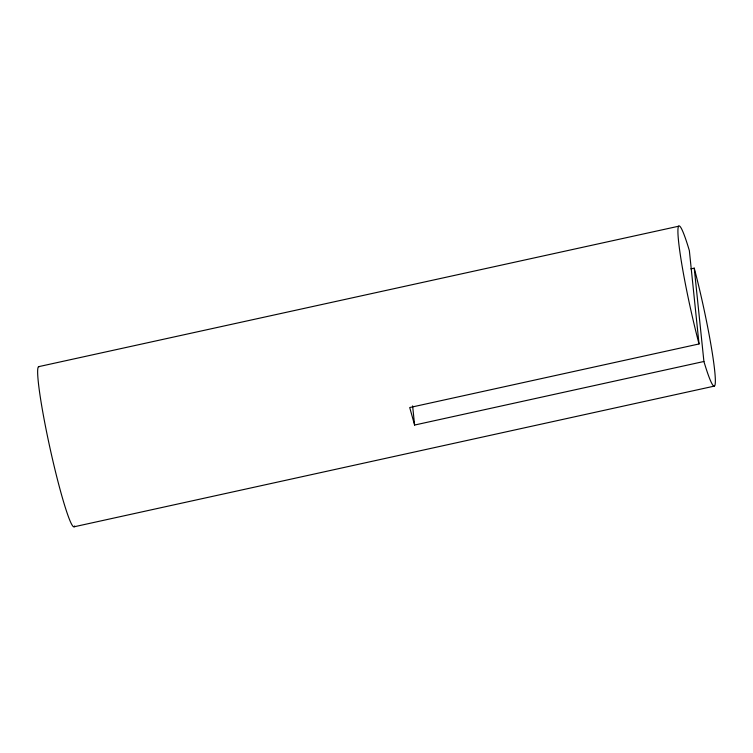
<?xml version="1.0" encoding="UTF-8"?>
<svg xmlns="http://www.w3.org/2000/svg" width="753" height="753" viewBox="0 0 753 753"><rect width="100%" height="100%" fill="white"/><g stroke="black" fill="none" stroke-linecap="round" stroke-linejoin="round"><path stroke-width="1.13" d="M714.465 386.082L74.171 526.78M38.572 366.673L678.613 226.229M690.849 268.887L694.238 268.143A82.049 6.523 77.6 0 1 714.71 370.9A82.049 6.523 77.6 0 1 703.914 361.487L694.238 268.143M699.029 343.97A82.049 6.523 77.6 0 1 678.557 241.214A82.049 6.523 77.6 0 1 689.353 250.608L699.029 343.961L409.717 407.533L414.602 425.05L703.914 361.487M412.616 405.886L414.602 425.05M74.669 525.961A82.049 6.523 77.6 0 1 50.564 450.642A82.049 6.523 77.6 0 1 39.26 366.692"/></g></svg>
